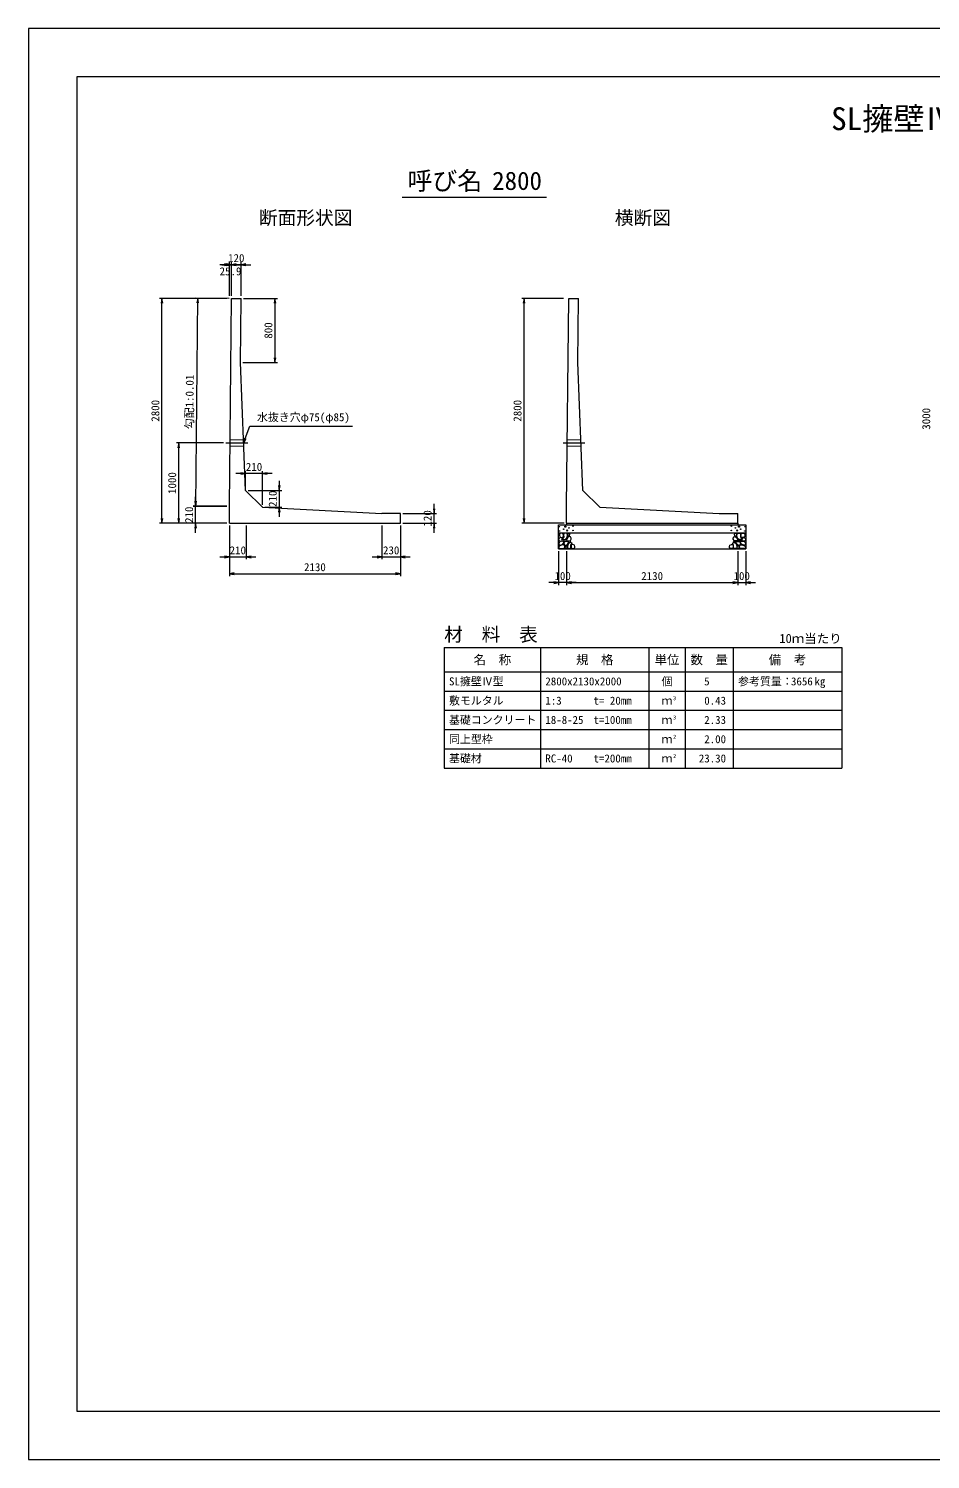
# Model space of a CAD drawing. Units: millimetres at full size, sheet at 1:30. Extents: x 0 to 25230, y 0 to 17820.
# Drawn here: x 0 to 11229, y 0 to 17820 of the extents above; entities that cross this region are included whole.
import ezdxf
from ezdxf.enums import TextEntityAlignment as Align

# ---------------------------------------------------------------- set-up
doc = ezdxf.new("R2010")
doc.units = ezdxf.units.MM
doc.header["$LTSCALE"] = 30
doc.linetypes.add('CHAIN', pattern=[18.5, 12, -1.5, 3.5, -1.5])
doc.linetypes.add('DASHED_SPACED', pattern=[12, 6, -6])
for name, color, linetype, lineweight in [('D-BMK', 2, 'CHAIN', 13), ('D-DCR-HCHn', 4, 'Continuous', 9), ('D-MTR-FRAM', 7, 'Continuous', 13), ('D-MTR-LINE', 7, 'Continuous', 13), ('D-STR-DIM', 7, 'Continuous', 13), ('D-STR-STRn', 1, 'Continuous', 13), ('D-STR-TXT', 7, 'Continuous', 13), ('D-TTL', 2, 'Continuous', 13), ('D-TTL-TXT', 7, 'Continuous', 13)]:
    doc.layers.add(name, color=color, linetype=linetype, lineweight=lineweight)
doc.layers.add('D-MTR', color=7, linetype='Continuous')
doc.layers.add('D-MTR-TXT', color=7, linetype='Continuous')
doc.styles.add('ＭＳ ゴシック', font='')
doc.styles.get('ＭＳ ゴシック').set_extended_font_data('MS Gothic')

# ---------------------------------------------------------------- blocks, each defined once
blk = doc.blocks.new('open_arrow')
at = {"color": 0, "linetype": 'Continuous', "lineweight": -2}
blk.add_lwpolyline([(7.5, 1.25), (0, 0), (7.5, -1.25)], dxfattribs=at)

msp = doc.modelspace()

# ---------------------------------------------------------------- linework, layer by layer
at = {"layer": 'D-BMK'}
for p, q in [((2457.9, 12660), (2728.18, 12660)), ((6657.9, 12660), (6928.18, 12660))]:
    msp.add_line(p, q, dxfattribs=at)
at = {"layer": 'D-DCR-HCHn'}
for points in [[(6607.28, 11473.81), (6600.35, 11453), (6609.59, 11439.14), (6632.71, 11436.82), (6648.49, 11443.6), (6641.95, 11459.94), (6646.58, 11469.18), (6637.33, 11478.43), (6623.46, 11483.05)], [(6651.16, 11397.01), (6668.28, 11422.69), (6666.14, 11429.11), (6642.59, 11435.53), (6621.19, 11433.39), (6606.21, 11420.55), (6604.07, 11405.57), (6606.21, 11390.59), (6623.33, 11386.31)], [(6651.2, 11531.59), (6630.4, 11536.22), (6611.9, 11526.97), (6609.59, 11506.17), (6614.21, 11489.99), (6637.33, 11483.05), (6653.51, 11483.05), (6660.44, 11494.61), (6660.44, 11520.04)], [(6669.69, 11533.91), (6662.76, 11513.1), (6665.07, 11489.99), (6648.89, 11464.56), (6669.69, 11453), (6692.8, 11464.56), (6706.67, 11483.05), (6711.3, 11513.1), (6706.67, 11529.28), (6692.8, 11536.22)], [(6674.31, 11453), (6662.76, 11443.76), (6667.38, 11436.82), (6683.56, 11436.82), (6690.49, 11439.14), (6695.12, 11448.38), (6688.18, 11455.32)], [(6711.08, 11397.01), (6721.78, 11422.69), (6713.22, 11433.39), (6687.54, 11433.39), (6676.84, 11429.11), (6666.14, 11414.13), (6666.14, 11401.29), (6676.84, 11384.17), (6689.68, 11382.03)], [(6708.98, 11478.43), (6697.43, 11450.69), (6706.67, 11439.14), (6734.41, 11439.14), (6745.97, 11443.76), (6757.53, 11459.94), (6757.53, 11473.81), (6745.97, 11492.3), (6732.1, 11494.61)], [(6747.47, 11345.64), (6753.89, 11364.91), (6751.75, 11386.31), (6766.73, 11409.85), (6747.47, 11420.55), (6726.06, 11409.85), (6713.22, 11392.73), (6708.94, 11364.91), (6713.22, 11349.92), (6726.06, 11343.5)], [(6713.61, 11529.28), (6713.61, 11501.55), (6725.16, 11494.61), (6736.72, 11501.55), (6739.03, 11517.73), (6736.72, 11531.59), (6720.54, 11536.22)], [(6743.19, 11420.55), (6753.89, 11429.11), (6749.61, 11435.53), (6734.62, 11435.53), (6728.2, 11433.39), (6723.92, 11424.83), (6730.34, 11418.41)], [(8782.53, 11345.64), (8776.11, 11364.91), (8778.25, 11386.31), (8763.27, 11409.85), (8782.53, 11420.55), (8803.94, 11409.85), (8816.78, 11392.73), (8821.06, 11364.91), (8816.78, 11349.92), (8803.94, 11343.5)], [(8821.02, 11478.43), (8832.57, 11450.69), (8823.33, 11439.14), (8795.59, 11439.14), (8784.03, 11443.76), (8772.47, 11459.94), (8772.47, 11473.81), (8784.03, 11492.3), (8797.9, 11494.61)], [(8786.81, 11420.55), (8776.11, 11429.11), (8780.39, 11435.53), (8795.38, 11435.53), (8801.8, 11433.39), (8806.08, 11424.83), (8799.66, 11418.41)], [(8816.39, 11529.28), (8816.39, 11501.55), (8804.84, 11494.61), (8793.28, 11501.55), (8790.97, 11517.73), (8793.28, 11531.59), (8809.46, 11536.22)], [(8818.92, 11397.01), (8808.22, 11422.69), (8816.78, 11433.39), (8842.46, 11433.39), (8853.16, 11429.11), (8863.86, 11414.13), (8863.86, 11401.29), (8853.16, 11384.17), (8840.32, 11382.03)], [(8860.31, 11533.91), (8867.24, 11513.1), (8864.93, 11489.99), (8881.11, 11464.56), (8860.31, 11453), (8837.2, 11464.56), (8823.33, 11483.05), (8818.7, 11513.1), (8823.33, 11529.28), (8837.2, 11536.22)], [(8855.69, 11453), (8867.24, 11443.76), (8862.62, 11436.82), (8846.44, 11436.82), (8839.51, 11439.14), (8834.88, 11448.38), (8841.82, 11455.32)], [(8878.84, 11397.01), (8861.72, 11422.69), (8863.86, 11429.11), (8887.41, 11435.53), (8908.81, 11433.39), (8923.79, 11420.55), (8925.93, 11405.57), (8923.79, 11390.59), (8906.67, 11386.31)], [(8878.8, 11531.59), (8899.6, 11536.22), (8918.1, 11526.97), (8920.41, 11506.17), (8915.79, 11489.99), (8892.67, 11483.05), (8876.49, 11483.05), (8869.56, 11494.61), (8869.56, 11520.04)], [(8922.72, 11473.81), (8929.65, 11453), (8920.41, 11439.14), (8897.29, 11436.82), (8881.51, 11443.6), (8888.05, 11459.94), (8883.42, 11469.18), (8892.67, 11478.43), (8906.54, 11483.05)], [(6659.72, 11343.5), (6674.7, 11349.92), (6678.98, 11371.33), (6670.42, 11386.31), (6655.44, 11390.59), (6636.17, 11388.45), (6614.77, 11379.89), (6604.07, 11367.05), (6604.07, 11352.06), (6610.49, 11343.5), (6636.17, 11345.64)], [(6706.8, 11349.92), (6706.8, 11375.61), (6696.1, 11382.03), (6685.4, 11375.61), (6683.26, 11360.62), (6685.4, 11347.78), (6700.38, 11343.5)], [(6764.59, 11347.78), (6783.85, 11343.5), (6800.97, 11352.06), (6803.11, 11371.33), (6798.83, 11386.31), (6777.43, 11392.73), (6762.45, 11392.73), (6756.03, 11382.03), (6756.03, 11358.48)], [(8765.41, 11347.78), (8746.15, 11343.5), (8729.03, 11352.06), (8726.89, 11371.33), (8731.17, 11386.31), (8752.57, 11392.73), (8767.55, 11392.73), (8773.97, 11382.03), (8773.97, 11358.48)], [(8823.2, 11349.92), (8823.2, 11375.61), (8833.9, 11382.03), (8844.6, 11375.61), (8846.74, 11360.62), (8844.6, 11347.78), (8829.62, 11343.5)], [(8870.28, 11343.5), (8855.3, 11349.92), (8851.02, 11371.33), (8859.58, 11386.31), (8874.56, 11390.59), (8893.83, 11388.45), (8915.23, 11379.89), (8925.93, 11367.05), (8925.93, 11352.06), (8919.51, 11343.5), (8893.83, 11345.64)]]:
    msp.add_lwpolyline(points, close=True, dxfattribs=at)
for centre, radius in [((6610.73, 11617.43), 3), ((6662.29, 11585.76), 3), ((6683.34, 11617.43), 7.5), ((6727.71, 11601.64), 3), ((6778.13, 11623.48), 3), ((8751.87, 11623.48), 3), ((8802.29, 11601.64), 3), ((8846.66, 11617.43), 7.5), ((8867.71, 11585.76), 3), ((8919.27, 11617.43), 3), ((6611.87, 11563.92), 3), ((6706.66, 11569.97), 7.5), ((6779.27, 11569.97), 3), ((8750.73, 11569.97), 3), ((8823.34, 11569.97), 7.5), ((8918.13, 11563.92), 3)]:
    msp.add_circle(centre, radius, dxfattribs=at)
at = {"layer": 'D-MTR-FRAM'}
for p, q in [((5175, 10110), (10125, 10110)), ((5175, 10110), (5175, 8610)), ((10125, 10110), (10125, 8610)), ((5175, 8610), (10125, 8610))]:
    msp.add_line(p, q, dxfattribs=at)
at = {"layer": 'D-MTR-LINE'}
for p, q in [((6375, 10110), (6375, 8610)), ((7725, 10110), (7725, 8610)), ((8175, 10110), (8175, 8610)), ((8775, 10110), (8775, 8610)), ((5175, 9810), (10125, 9810)), ((5175, 9570), (10125, 9570)), ((5175, 9330), (10125, 9330)), ((5175, 9090), (10125, 9090)), ((5175, 8850), (10125, 8850))]:
    msp.add_line(p, q, dxfattribs=at)
at = {"layer": 'D-STR-DIM'}
for p, q in [((2645.9, 14879.79), (2380, 14879.79)), ((2405.9, 14879.79), (2765.91, 14879.79)), ((2500, 14490), (2500, 14909.79)), ((2525.9, 14490), (2525.9, 14909.79)), ((2525.9, 14490), (2525.9, 14909.79)), ((2645.91, 14490), (2645.91, 14909.79)), ((2470, 14460), (1630, 14460)), ((1660, 11660), (1660, 14460)), ((2495.9, 14460.3), (2076.52, 14464.49)), ((2080.62, 11874.19), (2106.52, 14464.19)), ((2675.91, 14460), (3097.91, 14460)), ((3067.91, 14460), (3067.91, 13660)), ((6660, 14460), (6140, 14460)), ((6170, 11660), (6170, 14460)), ((2667.91, 13660), (3097.91, 13660)), ((2427.9, 12660), (1840, 12660)), ((1870, 11660), (1870, 12660)), ((2701.98, 12099.24), (2701.98, 12309.24)), ((2911.98, 11889.24), (2911.98, 12309.24)), ((3031.98, 12279.24), (2581.98, 12279.24)), ((3121.98, 12189.24), (3121.98, 11739.24)), ((2080, 11540), (2080, 11990)), ((2731.98, 12069.24), (3151.98, 12069.24)), ((2470, 11870), (2050, 11870)), ((2470, 11870.3), (2050.62, 11874.49)), ((2941.98, 11859.24), (3151.98, 11859.24)), ((4660, 11780), (5080, 11780)), ((5050, 11540), (5050, 11900)), ((2470, 11660), (1630, 11660)), ((2470, 11660), (1840, 11660)), ((2470, 11660), (2050, 11660)), ((2500, 11630), (2500, 11210)), ((2500, 11630), (2500, 11000)), ((2710, 11630), (2710, 11210)), ((4400, 11630), (4400, 11210)), ((4630, 11630), (4630, 11000)), ((4630, 11630), (4630, 11210)), ((4660, 11660), (5080, 11660)), ((6670, 11660), (6140, 11660)), ((2380, 11240), (2830, 11240)), ((4280, 11240), (4750, 11240)), ((6600, 11310), (6600, 10890)), ((6700, 11310), (6700, 10890)), ((6700, 11310), (6700, 10890)), ((8830, 11310), (8830, 10890)), ((8830, 11310), (8830, 10890)), ((8930, 11310), (8930, 10890)), ((2500, 11030), (4630, 11030)), ((6820, 10920), (6480, 10920)), ((6700, 10920), (8830, 10920)), ((8710, 10920), (9050, 10920))]:
    msp.add_line(p, q, dxfattribs=at)
at = {"layer": 'D-STR-STRn'}
for p, q in [((2500, 11870), (2525.9, 14460)), ((2525.9, 14460), (2645.91, 14460)), ((2637.91, 13660), (2645.91, 14460)), ((6700, 11870), (6725.9, 14460)), ((6725.9, 14460), (6845.91, 14460)), ((6837.91, 13660), (6845.91, 14460)), ((2701.98, 12069.24), (2637.91, 13660)), ((6901.98, 12069.24), (6837.91, 13660)), ((2911.98, 11859.24), (2701.98, 12069.24)), ((7111.98, 11859.24), (6901.98, 12069.24)), ((2500, 11660), (2500, 11870)), ((2911.98, 11859.24), (4400, 11780)), ((4630, 11780), (4400, 11780)), ((4630, 11660), (4630, 11780)), ((6700, 11660), (6700, 11870)), ((7111.98, 11859.24), (8600, 11780)), ((8600, 11780), (8830, 11780)), ((8830, 11660), (8830, 11780)), ((2500, 11660), (4630, 11660)), ((6600, 11340), (6600, 11640)), ((6600, 11640), (8930, 11640)), ((6700, 11660), (6700, 11640)), ((6700, 11660), (8830, 11660)), ((8830, 11660), (8830, 11640)), ((8930, 11640), (8930, 11340)), ((6600, 11540), (8930, 11540)), ((6600, 11340), (8930, 11340))]:
    msp.add_line(p, q, dxfattribs=at)
at = {"layer": 'D-STR-STRn', "linetype": 'DASHED_SPACED'}
for p, q in [((2508.28, 12697.5), (2676.47, 12702.49)), ((6708.28, 12697.5), (6876.47, 12702.49)), ((2507.53, 12622.5), (2679.89, 12617.49)), ((6707.53, 12622.5), (6879.89, 12617.49))]:
    msp.add_line(p, q, dxfattribs=at)
at = {"layer": 'D-STR-TXT'}
msp.add_lwpolyline([(2678.18, 12660), (2698.45, 12716.47), (2753.57, 12870), (4033.21, 12870)], dxfattribs=at)
at = {"layer": 'D-TTL'}
for points in [[(0, 0), (25230, 0), (25230, 17820), (0, 17820)], [(600, 600), (24630, 600), (24630, 17220), (600, 17220)]]:
    msp.add_lwpolyline(points, close=True, dxfattribs=at)
at = {"layer": 'D-TTL-TXT'}
msp.add_line((4650, 15720), (6450, 15720), dxfattribs=at)

# ---------------------------------------------------------------- block references
at = {"layer": 'D-STR-DIM', "xscale": 8, "yscale": 8}
for p, rotation in [((2500, 14879.79), 180), ((2525.9, 14879.79), 180), ((1660, 14460), 270), ((2106.52, 14464.19), 269.4), ((3067.91, 14460), 270), ((6170, 14460), 270), ((3067.91, 13660), 90), ((1870, 12660), 270), ((2701.98, 12279.24), 180), ((3121.98, 12069.24), 90), ((2080, 11870), 90), ((2080.62, 11874.19), 89.4), ((3121.98, 11859.24), 270), ((5050, 11780), 90), ((1660, 11660), 90), ((1870, 11660), 90), ((2080, 11660), 270), ((5050, 11660), 270), ((6170, 11660), 90), ((2500, 11240), 180), ((4400, 11240), 180), ((4630, 11030), 180), ((6600, 10920), 180), ((8830, 10920), 180), ((8830, 10920), 180)]:
    msp.add_blockref('open_arrow', p, dxfattribs=dict(at, rotation=rotation))
for p in [(2525.9, 14879.79), (2645.91, 14879.79), (2911.98, 12279.24), (2710, 11240), (4630, 11240), (2500, 11030), (6700, 10920), (6700, 10920), (8930, 10920)]:
    msp.add_blockref('open_arrow', p, dxfattribs=at)
at = {"layer": 'D-STR-TXT', "xscale": 8, "yscale": 8, "rotation": 70.3}
msp.add_blockref('open_arrow', (2678.18, 12660), dxfattribs=at)

# ---------------------------------------------------------------- texts
at = {"layer": 'D-MTR', "style": 'ＭＳ ゴシック'}
msp.add_text('材\u3000料\u3000表', height=170.9, dxfattribs=at).set_placement((5175, 10137.23), align=Align.BOTTOM_LEFT)
msp.add_text('10ｍ当たり', height=113.9, dxfattribs=at).set_placement((10125, 10133.15), align=Align.BOTTOM_RIGHT)
at = {"layer": 'D-MTR-TXT', "style": 'ＭＳ ゴシック'}
for s, height, p in [('名\u3000称', 113.9, (5775, 9960)), ('規\u3000格', 113.9, (7050, 9960)), ('単位', 113.9, (7950, 9960)), ('数\u3000量', 113.9, (8475, 9960)), ('備\u3000考', 113.9, (9450, 9960)), ('個', 99.69, (7950, 9690)), ('ｍ', 99.69, (7950, 9450)), ('ｍ', 99.69, (7950, 9210)), ('ｍ', 99.69, (7950, 8970)), ('ｍ', 99.69, (7950, 8730))]:
    msp.add_text(s, height=height, dxfattribs=at).set_placement(p, align=Align.MIDDLE_CENTER)
for s, p in [('SL擁壁Ⅳ型', (5235, 9690)), ('2800x2130x2000', (6435, 9690)), ('参考質量：    kg', (8835, 9690)), ('敷モルタル', (5235, 9450)), ('1:3', (6435, 9450)), ('t= 20mm', (7035, 9450)), ('基礎コンクリート', (5235, 9210)), ('18-8-25', (6435, 9210)), ('t=100mm', (7035, 9210)), ('同上型枠', (5235, 8970)), ('基礎材', (5235, 8730)), ('RC-40', (6435, 8730)), ('t=200mm', (7035, 8730))]:
    msp.add_text(s, height=99.69, dxfattribs=at).set_placement(p, align=Align.MIDDLE_LEFT)
for s, p in [('5', (8480.33, 9690)), ('3656', (9765, 9690)), ('0.43', (8685, 9450)), ('2.33', (8685, 9210)), ('2.00', (8685, 8970)), ('23.30', (8685, 8730))]:
    msp.add_text(s, height=99.69, dxfattribs=at).set_placement(p, align=Align.MIDDLE_RIGHT)
for s, p in [('3', (8025, 9440.44)), ('3', (8025, 9200.44)), ('2', (8025, 8960.44)), ('2', (8025, 8720.44))]:
    msp.add_text(s, height=49.84, dxfattribs=at).set_placement(p, align=Align.BOTTOM_LEFT)
at = {"layer": 'D-STR-DIM', "style": 'ＭＳ ゴシック'}
for s, p in [('120', (2585.9, 14962.29)), ('25.9', (2513.95, 14797.29)), ('210', (2806.98, 12361.74)), ('210', (2605, 11322.5)), ('230', (4515, 11322.5)), ('2130', (3565, 11112.5)), ('100', (6650, 11002.5)), ('2130', (7765, 11002.5)), ('100', (8880, 11002.5))]:
    msp.add_text(s, height=99.69, dxfattribs=at).set_placement(p, align=Align.MIDDLE_CENTER)
for s, rotation, p in [('800', 90, (2985.41, 14060)), ('勾配1:0.01', 89.427, (2003.35, 13170.1)), ('2800', 90, (1577.5, 13060)), ('2800', 90, (6087.5, 13060)), ('3000', 90, (11177.5, 12960)), ('1000', 90, (1787.5, 12160)), ('210', 90, (3039.48, 11964.24)), ('210', 90, (1997.5, 11765)), ('120', 90, (4967.5, 11720))]:
    msp.add_text(s, height=99.69, rotation=rotation, dxfattribs=at).set_placement(p, align=Align.MIDDLE_CENTER)
at = {"layer": 'D-STR-TXT', "style": 'ＭＳ ゴシック'}
msp.add_text('水抜き穴φ75(φ85)', height=99.69, dxfattribs=at).set_placement((2843.57, 12900), align=Align.BOTTOM_LEFT)
at = {"layer": 'D-TTL-TXT', "style": 'ＭＳ ゴシック'}
for s, height, p in [('SL擁壁Ⅳ型 （大臣認定擁壁）', 284.8, (12615, 16470)), ('呼び名', 227.9, (5182.5, 15742.5)), ('2800', 227.9, (6082.5, 15742.5)), ('断面形状図', 170.9, (3450, 15327.23)), ('横断図', 170.9, (7650, 15327.23))]:
    msp.add_text(s, height=height, dxfattribs=at).set_placement(p, align=Align.BOTTOM_CENTER)

doc.saveas('drawing.dxf')
